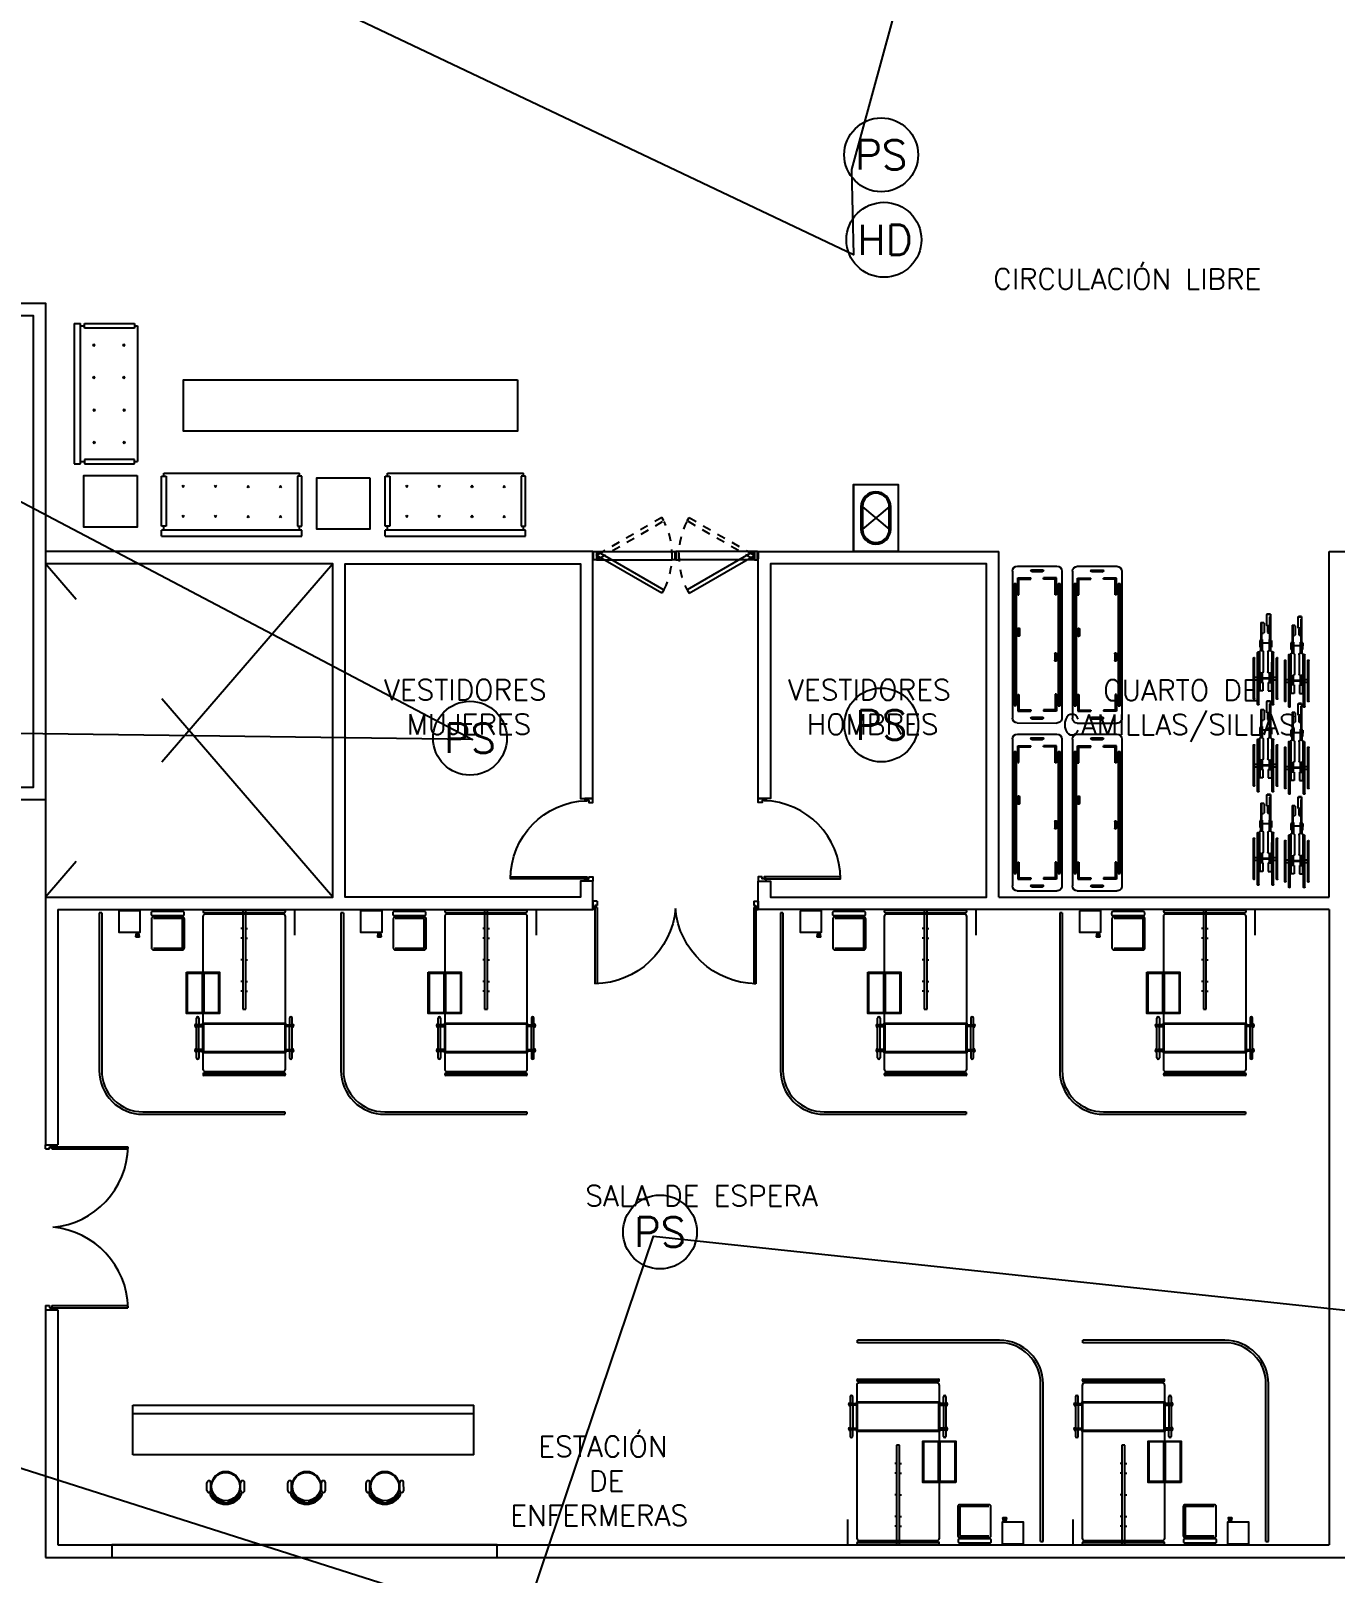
# Model space of a CAD drawing. Header units: metres. Extents: x -39 to 21688, y -24 to 9022.
# Drawn here: x 313.24 to 329.04, y 16.31 to 35 of the extents above; entities that cross this region are included whole.
import ezdxf
from ezdxf.enums import TextEntityAlignment as Align

# ---------------------------------------------------------------- set-up
doc = ezdxf.new("R2010")
doc.units = ezdxf.units.M
doc.header["$MEASUREMENT"] = 0
doc.linetypes.add('HIDDEN2', pattern=[4.7625, 3.175, -1.5875])
doc.linetypes.add('HIDDEN4', pattern=[0.09375, 0.0625, -0.03125])
for name, color, linetype in [('AN-TEXTO', 3, 'Continuous'), ('AR-MOBILIRIO', 1, 'Continuous'), ('AR-MUROS', 6, 'Continuous'), ('AR-PUERTAS', 2, 'Continuous'), ('AR-VENTANAS', 2, 'Continuous'), ('MOBI', 7, 'Continuous'), ('MOBILIARIO', 42, 'Continuous')]:
    doc.layers.add(name, color=color, linetype=linetype)
doc.styles.add('REGULAR-2.5', font='romans.shx', dxfattribs={"height": 2.5})
doc.styles.add('ROMANS', font='romans.shx', dxfattribs={"width": 0.75})

# ---------------------------------------------------------------- blocks, each defined once
blk = doc.blocks.new('111111')
at = {"layer": 'AR-PUERTAS', "linetype": 'Continuous'}
for p, q in [((254.317, 121.561), (254.317, 122.51)), ((254.342, 121.586), (254.342, 122.51)), ((256.267, 122.51), (256.242, 122.51)), ((256.242, 121.586), (256.242, 122.51)), ((256.267, 121.561), (256.267, 122.51)), ((254.292, 121.511), (254.292, 121.611)), ((254.317, 121.611), (254.292, 121.611)), ((254.342, 121.511), (254.292, 121.511)), ((254.342, 121.586), (254.317, 121.586)), ((254.342, 121.561), (254.317, 121.561)), ((254.342, 121.511), (254.342, 121.561)), ((256.242, 121.586), (256.267, 121.586)), ((256.242, 121.511), (256.242, 121.561)), ((256.242, 121.561), (256.267, 121.561)), ((256.242, 121.511), (256.292, 121.511)), ((256.267, 121.611), (256.292, 121.611)), ((256.292, 121.511), (256.292, 121.611))]:
    blk.add_line(p, q, dxfattribs=at)
for centre, start, end in [((254.297, 121.512), 5.0221, 88.847), ((256.287, 121.512), 91.153, 174.9779)]:
    blk.add_arc(centre, 0.999, start, end, dxfattribs=at)
blk = doc.blocks.new('AR-CAMILLA 2')
at = {"layer": 'AR-MOBILIRIO'}
for p, q in [((-0.11, 0.319, 0), (-0.41, 0.319, 0)), ((-0.41, 0.195, 0), (-0.41, -0.78, 0)), ((-0.385, -0.78, 0), (-0.385, 0.195, 0)), ((1.515, 0.207, 0), (-0.335, 0.207, 0)), ((1.377, 0.287, 0), (0.897, 0.287, 0)), ((0.897, 0.257, 0), (0.977, 0.257, 0)), ((0.957, -0.793, 0), (0.957, 0.207, 0)), ((0.957, 0.207, 0), (1.317, 0.207, 0)), ((0.967, -0.783, 0), (0.967, 0.197, 0)), ((0.967, 0.197, 0), (1.307, 0.197, 0)), ((0.977, 0.207, 0), (0.977, 0.27, 0)), ((0.997, 0.27, 0), (0.997, 0.207, 0)), ((1.277, 0.257, 0), (0.997, 0.257, 0)), ((1.277, 0.207, 0), (1.277, 0.27, 0)), ((1.297, 0.27, 0), (1.297, 0.207, 0)), ((1.297, 0.257, 0), (1.377, 0.257, 0)), ((1.307, 0.197, 0), (1.307, -0.783, 0)), ((1.317, 0.207, 0), (1.317, -0.793, 0)), ((1.565, -0.78, 0), (1.565, 0.195, 0)), ((1.59, 0.195, 0), (1.59, -0.78, 0)), ((2.032, -1.52, 0), (2.032, 0.2, 0)), ((2.032, 0.2, 0), (2.062, 0.2, 0)), ((2.062, -1.52, 0), (2.062, 0.2, 0)), ((-0.385, 0.157, 0), (-0.365, 0.157, 0)), ((-0.365, 0.177, 0), (-0.365, -0.763, 0)), ((1.545, -0.763, 0), (1.545, 0.177, 0)), ((1.565, 0.157, 0), (1.545, 0.157, 0)), ((0.79, -0.275, 0), (-0.41, -0.275, 0)), ((-0.41, -0.275, 0), (-0.41, -0.31, 0)), ((-0.41, -0.31, 0), (0.79, -0.31, 0)), ((-0.19, -0.275, 0), (-0.19, -0.252, 0)), ((-0.19, -0.31, 0), (-0.19, -0.333, 0)), ((-0.073, -0.275, 0), (-0.073, -0.252, 0)), ((-0.073, -0.31, 0), (-0.073, -0.333, 0)), ((0.19, -0.275, 0), (0.19, -0.252, 0)), ((0.19, -0.31, 0), (0.19, -0.333, 0)), ((0.453, -0.275, 0), (0.453, -0.252, 0)), ((0.453, -0.31, 0), (0.453, -0.333, 0)), ((0.57, -0.275, 0), (0.57, -0.252, 0)), ((0.57, -0.31, 0), (0.57, -0.333, 0)), ((0.79, -0.31, 0), (0.79, -0.275, 0)), ((-0.385, -0.743, 0), (-0.365, -0.743, 0)), ((0.35, -0.603, 0), (0.83, -0.603, 0)), ((0.35, -0.783, 0), (0.35, -0.603, 0)), ((0.83, -0.783, 0), (0.83, -0.603, 0)), ((1.565, -0.743, 0), (1.545, -0.743, 0)), ((-0.335, -0.793, 0), (1.515, -0.793, 0)), ((0.34, -0.793, 0), (0.84, -0.793, 0)), ((0.35, -0.783, 0), (0.83, -0.783, 0)), ((0.35, -0.803, 0), (0.83, -0.803, 0)), ((0.35, -0.983, 0), (0.35, -0.803, 0)), ((0.83, -0.983, 0), (0.83, -0.803, 0)), ((0.897, -0.843, 0), (0.977, -0.843, 0)), ((1.377, -0.873, 0), (0.897, -0.873, 0)), ((1.317, -0.793, 0), (0.957, -0.793, 0)), ((1.307, -0.783, 0), (0.967, -0.783, 0)), ((0.977, -0.793, 0), (0.977, -0.856, 0)), ((0.997, -0.856, 0), (0.997, -0.793, 0)), ((1.277, -0.843, 0), (0.997, -0.843, 0)), ((1.277, -0.793, 0), (1.277, -0.856, 0)), ((1.297, -0.856, 0), (1.297, -0.793, 0)), ((1.297, -0.843, 0), (1.377, -0.843, 0)), ((-0.419, -1.081, 0), (-0.419, -1.054, 0)), ((-0.394, -1.054, 0), (-0.419, -1.054, 0)), ((-0.419, -1.081, 0), (-0.394, -1.081, 0)), ((-0.407, -1.358, 0), (-0.407, -1.081, 0)), ((-0.331, -1.054, 0), (-0.346, -1.054, 0)), ((-0.346, -1.081, 0), (-0.331, -1.081, 0)), ((-0.309, -1.042, 0), (-0.309, -1.392, 0)), ((0.044, -1.04, 0), (-0.306, -1.04, 0)), ((0.35, -0.983, 0), (0.83, -0.983, 0)), ((-0.134, -1.582, 0), (-0.144, -1.582, 0)), ((-0.144, -1.812, 0), (-0.144, -1.584, 0)), ((-0.134, -1.587, 0), (-0.144, -1.587, 0)), ((-0.119, -1.6, 0), (-0.119, -1.569, 0)), ((-0.114, -1.601, 0), (-0.114, -1.568, 0)), ((-0.109, -1.602, 0), (-0.109, -1.567, 0)), ((-0.104, -1.603, 0), (-0.104, -1.566, 0)), ((-0.099, -1.604, 0), (-0.099, -1.565, 0)), ((-0.094, -1.605, 0), (-0.094, -1.565, 0)), ((-0.089, -1.605, 0), (-0.089, -1.564, 0)), ((-0.378, -2.02, 0), (1.532, -2.02, 0)), ((-0.378, -2.02, 0), (-0.378, -2.05, 0)), ((-0.378, -2.05, 0), (1.532, -2.05, 0))]:
    blk.add_line(p, q, dxfattribs=at)
at = {"layer": 'AR-MOBILIRIO', "elevation": 0}
for points in [[(0.34, -0.993), (0.34, -0.593), (0.84, -0.593), (0.84, -0.993)], [(-0.404, -1.812), (-0.144, -1.812), (-0.144, -1.552), (-0.404, -1.552)]]:
    blk.add_lwpolyline(points, close=True, dxfattribs=at)
for points in [[(-0.394, -1.035), (-0.394, -1.406, 0.414214), (-0.379, -1.421), (-0.361, -1.421, 0.414214), (-0.346, -1.406), (-0.346, -1.035, 0.414214), (-0.361, -1.02), (-0.379, -1.02, 0.414214)], [(-0.331, -1.042), (-0.331, -1.392, 0.414214), (-0.306, -1.417), (0.044, -1.417, 0.414214), (0.069, -1.392), (0.069, -1.042, 0.414214), (0.044, -1.017), (-0.306, -1.017, 0.414214)], [(-0.131, -1.572), (-0.091, -1.564, -0.487928), (-0.085, -1.569), (-0.085, -1.6, -0.487928), (-0.091, -1.605), (-0.131, -1.598, -0.344151), (-0.134, -1.593), (-0.134, -1.576, -0.344151)]]:
    blk.add_lwpolyline(points, format="xyb", close=True, dxfattribs=at)
blk.add_lwpolyline([(0.047, -1.392), (0.047, -1.042)], dxfattribs=at)
at = {"layer": 'AR-MOBILIRIO'}
for centre, radius, start, end in [((-0.397, 0.195, 0), 0.0125, 360, 180), ((-0.335, 0.177, 0), 0.03, 90, 180), ((0.897, 0.272, 0), 0.015, 90, 270), ((0.987, 0.287, 0), 0.02, 360, 180), ((0.987, 0.27, 0), 0.01, 360, 180), ((1.287, 0.287, 0), 0.02, 360, 180), ((1.287, 0.27, 0), 0.01, 360, 180), ((1.377, 0.272, 0), 0.015, 270, 90), ((1.515, 0.177, 0), 0.03, 360, 90), ((1.578, 0.195, 0), 0.0125, 360, 180), ((-0.397, -0.78, 0), 0.0125, 180, 360), ((-0.335, -0.763, 0), 0.03, 180, 270), ((0.897, -0.858, 0), 0.015, 90, 270), ((0.987, -0.873, 0), 0.02, 180, 360), ((0.987, -0.856, 0), 0.01, 180, 360), ((1.287, -0.873, 0), 0.02, 180, 360), ((1.287, -0.856, 0), 0.01, 180, 360), ((1.377, -0.858, 0), 0.015, 270, 90), ((1.515, -0.763, 0), 0.03, 270, 360), ((1.578, -0.78, 0), 0.0125, 180, 360), ((-0.306, -1.042, 0), 0.0029, 90, 180), ((0.044, -1.042, 0), 0.0029, 360, 90), ((1.532, -1.52, 0), 0.5, 270, 360), ((1.532, -1.52, 0), 0.53, 270, 360)]:
    blk.add_arc(centre, radius, start, end, dxfattribs=at)
blk = doc.blocks.new('mueb')
at = {"layer": 'AR-MOBILIRIO'}
for p, q in [((354.197, 187.284), (354.197, 187.21)), ((355.897, 187.284), (354.197, 187.284)), ((355.897, 187.284), (355.897, 187.21)), ((354.197, 187.21), (355.897, 187.21)), ((354.251, 187.161), (354.197, 187.161)), ((354.197, 187.161), (354.197, 186.556)), ((354.224, 187.21), (354.224, 187.161)), ((354.251, 186.556), (354.251, 187.161)), ((355.842, 187.161), (355.897, 187.161)), ((355.842, 186.556), (355.842, 187.161)), ((355.87, 187.21), (355.87, 187.161)), ((355.897, 187.161), (355.897, 186.556)), ((354.468, 187.058), (354.444, 187.033)), ((354.468, 187.033), (354.444, 187.058)), ((354.859, 187.058), (354.834, 187.033)), ((354.859, 187.033), (354.834, 187.058)), ((355.232, 187.033), (355.257, 187.058)), ((355.232, 187.058), (355.257, 187.033)), ((355.623, 187.033), (355.647, 187.058)), ((355.623, 187.058), (355.647, 187.033)), ((354.197, 186.556), (354.251, 186.556)), ((354.197, 186.556), (354.251, 186.556)), ((354.224, 186.556), (354.224, 186.52)), ((354.224, 186.556), (354.224, 186.52)), ((355.87, 186.52), (354.224, 186.52)), ((354.468, 186.67), (354.444, 186.695)), ((354.468, 186.695), (354.444, 186.67)), ((354.859, 186.695), (354.834, 186.67)), ((354.859, 186.67), (354.834, 186.695)), ((355.232, 186.67), (355.257, 186.695)), ((355.232, 186.695), (355.257, 186.67)), ((355.623, 186.695), (355.647, 186.67)), ((355.623, 186.67), (355.647, 186.695)), ((355.897, 186.556), (355.842, 186.556)), ((355.87, 186.556), (355.87, 186.52))]:
    blk.add_line(p, q, dxfattribs=at)
blk = doc.blocks.new('LIXO')
at = {"layer": 'AR-MOBILIRIO'}
blk.add_line((24.554, 5.55), (24.554, 4.875), dxfattribs=at)
at = {"layer": 'AR-MOBILIRIO', "color": 18, "true_color": 0x000000}
for p, q in [((24.644, 5.325), (24.914, 5.1)), ((24.914, 5.325), (24.644, 5.1))]:
    blk.add_line(p, q, dxfattribs=at)
blk.add_lwpolyline([(24.554, 4.875), (24.554, 5.55), (25.004, 5.55), (25.004, 4.875)], close=True, dxfattribs=at)
for points in [[(24.629, 5.325), (24.629, 5.1, 1), (24.929, 5.1), (24.929, 5.325, 1)], [(24.644, 5.325), (24.644, 5.1, 1), (24.914, 5.1), (24.914, 5.325, 1)]]:
    blk.add_lwpolyline(points, format="xyb", close=True, dxfattribs=at)
blk = doc.blocks.new('S-RUEDAS2')
at = {"layer": 'AR-MOBILIRIO'}
for p, q in [((-0.146, 0.253), (-0.146, -0.237)), ((-0.133, 0.253), (-0.133, -0.237)), ((-0.097, 0.32), (-0.097, -0.304)), ((-0.081, 0.32), (-0.081, -0.304)), ((0.081, 0.32), (0.081, -0.304)), ((0.097, 0.32), (0.097, -0.304)), ((0.133, 0.253), (0.133, -0.237)), ((0.146, 0.253), (0.146, -0.237)), ((-0.133, 0.024), (-0.097, 0.024)), ((-0.081, 0.024), (-0.061, 0.024)), ((-0.071, 0.058), (-0.071, 0.16)), ((-0.032, 0.16), (-0.071, 0.16)), ((-0.032, 0.058), (-0.071, 0.058)), ((-0.061, -0.056), (-0.061, 0.058)), ((-0.042, -0.055), (-0.042, 0.058)), ((-0.042, 0.008), (0.042, 0.008)), ((-0.042, 0), (0.042, 0)), ((-0.032, 0.058), (-0.032, 0.16)), ((0.032, 0.16), (0.071, 0.16)), ((0.032, 0.058), (0.032, 0.16)), ((0.032, 0.058), (0.071, 0.058)), ((0.042, -0.055), (0.042, 0.058)), ((0.061, -0.056), (0.061, 0.058)), ((0.061, 0.024), (0.081, 0.024)), ((0.071, 0.058), (0.071, 0.16)), ((0.097, 0.024), (0.133, 0.024)), ((-0.133, -0.008), (-0.097, -0.008)), ((-0.081, -0.008), (-0.061, -0.008)), ((-0.074, -0.308), (-0.074, -0.077)), ((-0.028, -0.308), (-0.028, -0.077)), ((0.028, -0.308), (0.028, -0.077)), ((0.061, -0.008), (0.081, -0.008)), ((0.074, -0.308), (0.074, -0.077)), ((0.097, -0.008), (0.133, -0.008)), ((-0.071, -0.451), (-0.071, -0.371)), ((-0.061, -0.371), (-0.071, -0.371)), ((-0.061, -0.462), (-0.061, -0.329)), ((-0.042, -0.462), (-0.042, -0.329)), ((0.042, -0.462), (0.042, -0.329)), ((0.061, -0.462), (0.061, -0.329)), ((0.071, -0.371), (0.061, -0.371)), ((0.071, -0.451), (0.071, -0.371)), ((-0.061, -0.451), (-0.071, -0.451)), ((-0.061, -0.462), (-0.042, -0.462)), ((-0.058, -0.668), (-0.058, -0.462)), ((-0.048, -0.668), (-0.048, -0.462)), ((-0.048, -0.542), (-0.027, -0.542)), ((-0.042, -0.422), (0.042, -0.422)), ((-0.019, -0.55), (-0.027, -0.542)), ((-0.019, -0.66), (-0.019, -0.55)), ((0.023, -0.55), (0.031, -0.542)), ((0.023, -0.62), (0.023, -0.55)), ((0.048, -0.542), (0.031, -0.542)), ((0.061, -0.462), (0.042, -0.462)), ((0.048, -0.74), (0.048, -0.462)), ((0.058, -0.772), (0.058, -0.462)), ((0.071, -0.451), (0.061, -0.451)), ((-0.058, -0.668), (-0.027, -0.668)), ((-0.019, -0.66), (-0.027, -0.668)), ((0.02, -0.63), (0.012, -0.638)), ((0.012, -0.765), (0.012, -0.638)), ((0.048, -0.63), (0.02, -0.63)), ((0.048, -0.62), (0.023, -0.62)), ((0.023, -0.62), (0.031, -0.627)), ((0.048, -0.627), (0.031, -0.627)), ((0.058, -0.74), (0.048, -0.74)), ((0.058, -0.765), (0.012, -0.765)), ((0.012, -0.765), (0.02, -0.772)), ((0.058, -0.772), (0.02, -0.772))]:
    blk.add_line(p, q, dxfattribs=at)
for centre, radius, start, end in [((-0.14, 0.253), 0.00653, 360, 180), ((-0.089, 0.32), 0.00816, 360, 180), ((0.089, 0.32), 0.00816, 360, 180), ((0.14, 0.253), 0.00653, 0, 180), ((-0.051, -0.077), 0.0231, 360, 180), ((0.051, -0.077), 0.0231, 360, 180), ((-0.14, -0.237), 0.00653, 180, 0), ((-0.089, -0.304), 0.00816, 180, 0), ((-0.051, -0.308), 0.0231, 180, 0), ((0.051, -0.308), 0.0231, 180, 0), ((0.089, -0.304), 0.00816, 180, 0), ((0.14, -0.237), 0.00653, 180, 0)]:
    blk.add_arc(centre, radius, start, end, dxfattribs=at)
blk = doc.blocks.new('A$C15E859FE')
at = {"layer": 'AR-MOBILIRIO'}
for p, q in [((0.541, 1.9), (0.061, 1.9)), ((0.001, 1.84), (0, 0.06)), ((0.021, 1.69), (0.02, 0.21)), ((0.047, 1.69), (0.021, 1.69)), ((0.047, 1.69), (0.046, 0.21)), ((0.066, 1.553), (0.066, 1.758)), ((0.066, 1.758), (0.224, 1.758)), ((0.081, 1.553), (0.081, 1.743)), ((0.081, 1.743), (0.224, 1.743)), ((0.224, 1.743), (0.224, 1.758)), ((0.366, 1.855), (0.236, 1.855)), ((0.366, 1.835), (0.236, 1.835)), ((0.537, 1.757), (0.379, 1.758)), ((0.379, 1.743), (0.379, 1.758)), ((0.522, 1.742), (0.379, 1.743)), ((0.522, 1.553), (0.522, 1.742)), ((0.537, 1.553), (0.537, 1.757)), ((0.555, 1.69), (0.554, 0.21)), ((0.581, 1.69), (0.555, 1.69)), ((0.581, 1.69), (0.58, 0.21)), ((0.601, 1.84), (0.6, 0.06)), ((0.066, 1.553), (0.081, 1.553)), ((0.537, 1.553), (0.522, 1.553)), ((0.515, 1.14), (0.515, 1.06)), ((0.535, 1.14), (0.535, 1.06)), ((0.067, 0.84), (0.067, 0.76)), ((0.087, 0.84), (0.087, 0.76)), ((0.046, 0.21), (0.02, 0.21)), ((0.065, 0.348), (0.065, 0.143)), ((0.065, 0.348), (0.08, 0.348)), ((0.08, 0.348), (0.08, 0.158)), ((0.521, 0.347), (0.52, 0.158)), ((0.536, 0.347), (0.521, 0.347)), ((0.536, 0.347), (0.535, 0.143)), ((0.58, 0.21), (0.554, 0.21)), ((0.54, 0), (0.06, 0)), ((0.065, 0.143), (0.223, 0.143)), ((0.08, 0.158), (0.223, 0.158)), ((0.223, 0.158), (0.223, 0.143)), ((0.365, 0.07), (0.235, 0.07)), ((0.365, 0.05), (0.235, 0.05)), ((0.52, 0.158), (0.378, 0.158)), ((0.378, 0.158), (0.378, 0.143)), ((0.535, 0.143), (0.378, 0.143))]:
    blk.add_line(p, q, dxfattribs=at)
for centre, radius, start, end in [((0.061, 1.84), 0.06, 89.9537, 179.9537), ((0.541, 1.84), 0.06, 359.9537, 89.9537), ((0.236, 1.845), 0.01, 89.9537, 269.9537), ((0.366, 1.845), 0.01, 269.9537, 89.9537), ((0.525, 1.14), 0.01, 359.9537, 179.9537), ((0.525, 1.06), 0.01, 179.9537, 359.9537), ((0.077, 0.84), 0.01, 359.9537, 179.9537), ((0.077, 0.76), 0.01, 179.9537, 359.9537), ((0.06, 0.06), 0.06, 179.9537, 269.9537), ((0.235, 0.06), 0.01, 89.9537, 269.9537), ((0.365, 0.06), 0.01, 269.9537, 89.9537), ((0.54, 0.06), 0.06, 269.9537, 359.9537)]:
    blk.add_arc(centre, radius, start, end, dxfattribs=at)
blk = doc.blocks.new('AR-PUERTA 1')
at = {"layer": 'AR-PUERTAS', "linetype": 'Continuous'}
for points in [[(0.954, 0.033), (0.954, 0.958), (0.929, 0.958), (0.929, 0.033)], [(0.004, 0.058), (0.004, 0.008), (0.029, 0.008), (0.029, -0.042), (-0.021, -0.042), (-0.021, 0.058)], [(0.929, 0.008), (0.929, -0.042), (0.979, -0.042), (0.979, 0.058), (0.954, 0.058), (0.954, 0.008)]]:
    blk.add_lwpolyline(points, close=True, dxfattribs=at)
blk.add_arc((0.954, 0.008), 0.949, 89.9989, 178.4932, dxfattribs=at)
blk = doc.blocks.new('AR-PUERTA DE DOBLE BATEO')
at = {"layer": 'AR-PUERTAS', "linetype": 'HIDDEN2'}
for p, q in [((-0.05, 0.953), (-0.05, 0.035)), ((0.05, 0.953), (0.05, 0.035)), ((-0.05, -0.965), (-0.05, -0.047)), ((0.05, -0.965), (0.05, -0.047))]:
    blk.add_line(p, q, dxfattribs=at)
at = {"layer": 'AR-PUERTAS', "color": 1, "linetype": 'HIDDEN4'}
for points in [[(-0.461, 0.158), (-0.002, 0.953), (0.039, 0.929), (-0.42, 0.134)], [(-0.461, -0.17), (-0.002, -0.965), (0.039, -0.941), (-0.42, -0.146)]]:
    blk.add_lwpolyline(points, close=True, dxfattribs=at)
at = {"layer": 'AR-PUERTAS'}
for points in [[(0.05, 0.988), (-0.05, 0.988), (-0.05, 0.953), (0.05, 0.953)], [(0.456, 0.158), (-0.002, 0.953), (-0.044, 0.929), (0.415, 0.134)], [(-0.04, 0.988), (-0.04, 0.994), (0.04, 0.994), (0.04, 0.988)], [(0.05, 0.035), (-0.05, 0.035), (-0.05, 0), (0.05, 0)], [(-0.04, -0.006), (-0.04, 0), (0.04, 0), (0.04, -0.006)], [(0.05, -0.047), (-0.05, -0.047), (-0.05, -0.012), (0.05, -0.012)], [(0.456, -0.17), (-0.002, -0.965), (-0.044, -0.941), (0.415, -0.146)], [(-0.04, -0.006), (-0.04, -0.012), (0.04, -0.012), (0.04, -0.006)], [(0.05, -1), (-0.05, -1), (-0.05, -0.965), (0.05, -0.965)], [(-0.04, -1), (-0.04, -1.006), (0.04, -1.006), (0.04, -1)]]:
    blk.add_lwpolyline(points, close=True, dxfattribs=at)
at = {"layer": 'AR-PUERTAS', "color": 1, "linetype": 'HIDDEN4'}
for centre, start, end in [((-0.002, 0.963), 243.6523, 296.3478), ((-0.002, -0.975), 63.6523, 116.3478)]:
    blk.add_arc(centre, 0.928, start, end, dxfattribs=at)
blk = doc.blocks.new('PS SENSOR')
at = {"ltscale": 8}
blk.add_circle((0, 0), 20.42, dxfattribs=at)
at = {"ltscale": 8, "style": 'ROMANS'}
blk.add_text('PS', height=16.335, dxfattribs=at).set_placement((0, 0), align=Align.MIDDLE)
blk = doc.blocks.new('HD SENSOR')
at = {"ltscale": 8}
blk.add_circle((-0.65, 0), 20.73, dxfattribs=at)
at = {"ltscale": 8, "style": 'ROMANS'}
blk.add_text('HD', height=16.585, dxfattribs=at).set_placement((0, 0), align=Align.MIDDLE)

msp = doc.modelspace()

# ---------------------------------------------------------------- linework, layer by layer
at = {"layer": 'AR-MOBILIRIO'}
for p, q in [((314.47129, 18.34249, 0), (318.60302, 18.34249, 0)), ((314.47129, 17.74249, 0), (314.47129, 18.34249, 0)), ((318.60302, 17.74249, 0), (318.60302, 18.34249, 0)), ((314.47129, 18.24249, 0), (318.60302, 18.24249, 0)), ((318.60302, 17.74249, 0), (314.47129, 17.74249, 0))]:
    msp.add_line(p, q, dxfattribs=at)
at = {"layer": 'AR-MOBILIRIO', "extrusion": (3.97206e-07, -1.97556e-06, 1)}
for p, q in [((315.36878, 17.30968, 0.00004), (315.36864, 17.40468, 0.00004)), ((315.41628, 17.30974, 0.00004), (315.41614, 17.40474, 0.00004)), ((315.77728, 17.31026, 0.00004), (315.77714, 17.40526, 0.00004)), ((315.82478, 17.31032, 0.00004), (315.82464, 17.40532, 0.00004)), ((316.34791, 17.30968, 0.00004), (316.34778, 17.40468, 0.00004)), ((316.39541, 17.30974, 0.00004), (316.39528, 17.40474, 0.00004)), ((316.75641, 17.31026, 0.00004), (316.75628, 17.40526, 0.00004)), ((316.80391, 17.31032, 0.00004), (316.80378, 17.40532, 0.00004)), ((317.29668, 17.30968, 0.00004), (317.29654, 17.40468, 0.00004)), ((317.34418, 17.30974, 0.00004), (317.34404, 17.40474, 0.00004)), ((317.70518, 17.31026, 0.00004), (317.70504, 17.40526, 0.00004)), ((317.75268, 17.31032, 0.00004), (317.75254, 17.40532, 0.00004)), ((315.39529, 17.28596, 0.00004), (315.39256, 17.28596, 0.00004)), ((315.79834, 17.28654, 0.00004), (315.80106, 17.28654, 0.00004)), ((316.37442, 17.28596, 0.00004), (316.3717, 17.28596, 0.00004)), ((316.77747, 17.28654, 0.00004), (316.7802, 17.28654, 0.00004)), ((317.32319, 17.28596, 0.00004), (317.32046, 17.28596, 0.00004)), ((317.72624, 17.28654, 0.00004), (317.72896, 17.28654, 0.00004)), ((315.56845, 17.18885, 0.00004), (315.56849, 17.16481, 0.00004)), ((315.62545, 17.18893, 0.00004), (315.62549, 17.16489, 0.00004)), ((316.54759, 17.18885, 0.00004), (316.54762, 17.16481, 0.00004)), ((316.60459, 17.18893, 0.00004), (316.60462, 17.16489, 0.00004)), ((317.49635, 17.18885, 0.00004), (317.49638, 17.16481, 0.00004)), ((317.55335, 17.18893, 0.00004), (317.55338, 17.16489, 0.00004))]:
    msp.add_line(p, q, dxfattribs=at)
at = {"layer": 'AR-MOBILIRIO'}
for points in [[(319.12969, 30.77026), (319.12969, 30.14551), (315.08622, 30.14551), (315.08622, 30.77026)], [(314.52258, 29.6076), (314.52258, 28.98285), (313.87759, 28.98285), (313.87759, 29.6076)], [(317.34444, 29.58235), (317.34444, 28.95761), (316.69944, 28.95761), (316.69944, 29.58235)]]:
    msp.add_lwpolyline(points, close=True, dxfattribs=at)
at = {"layer": 'AR-MOBILIRIO', "extrusion": (3.97206e-07, -1.97556e-06, 1)}
for centre in [(315.59671, 17.3575, 0.00013), (316.57585, 17.3575, 0.00013), (317.52461, 17.3575, 0.00013)]:
    msp.add_circle(centre, 0.171, dxfattribs=at)
for centre, radius, start, end in [((315.39239, 17.40471, 0.00013), 0.02375, 0.081372, 180.081372), ((315.59671, 17.3575, 0.00013), 0.1805, 279.166093, 260.996652), ((315.80089, 17.40529, 0.00013), 0.02375, 0.081372, 180.081372), ((316.37153, 17.40471, 0.00013), 0.02375, 0.081372, 180.081372), ((316.57585, 17.3575, 0.00013), 0.1805, 279.166093, 260.996652), ((316.78003, 17.40529, 0.00013), 0.02375, 0.081372, 180.081372), ((317.32029, 17.40471, 0.00013), 0.02375, 0.081372, 180.081372), ((317.52461, 17.3575, 0.00013), 0.1805, 279.166093, 260.996652), ((317.72879, 17.40529, 0.00013), 0.02375, 0.081372, 180.081372), ((315.39253, 17.30971, 0.00013), 0.02375, 180.081372, 0.081372), ((315.41657, 17.26123, 0.00013), 0.0095, 28.119941, 208.119941), ((315.59671, 17.3575, 0.00013), 0.21375, 208.119941, 332.042804), ((315.59671, 17.3575, 0.00013), 0.19475, 208.119941, 332.042804), ((315.77713, 17.26175, 0.00013), 0.0095, 332.042804, 152.042804), ((315.80103, 17.31029, 0.00013), 0.02375, 180.081372, 0.081372), ((316.37166, 17.30971, 0.00013), 0.02375, 180.081372, 0.081372), ((316.39571, 17.26123, 0.00013), 0.0095, 28.119941, 208.119941), ((316.57585, 17.3575, 0.00013), 0.21375, 208.119941, 332.042804), ((316.57585, 17.3575, 0.00013), 0.19475, 208.119941, 332.042804), ((316.75626, 17.26175, 0.00013), 0.0095, 332.042804, 152.042804), ((316.78016, 17.31029, 0.00013), 0.02375, 180.081372, 0.081372), ((317.32043, 17.30971, 0.00013), 0.02375, 180.081372, 0.081372), ((317.34447, 17.26123, 0.00013), 0.0095, 28.119941, 208.119941), ((317.52461, 17.3575, 0.00013), 0.21375, 208.119941, 332.042804), ((317.52461, 17.3575, 0.00013), 0.19475, 208.119941, 332.042804), ((317.70503, 17.26175, 0.00013), 0.0095, 332.042804, 152.042804), ((317.72893, 17.31029, 0.00013), 0.02375, 180.081372, 0.081372)]:
    msp.add_arc(centre, radius, start, end, dxfattribs=at)
at = {"layer": 'AR-MUROS'}
for p, q in [((328.96348, 28.68913), (342.11348, 28.68913)), ((328.96348, 24.50006), (328.96348, 28.68913)), ((313.56348, 16.65006), (328.96348, 16.65006)), ((313.41348, 16.50006), (334.11348, 16.50006))]:
    msp.add_line(p, q, dxfattribs=at)
for points in [[(300.56348, 31.69888), (313.41348, 31.69888), (313.41348, 25.67938), (300.56348, 25.67938)], [(300.71348, 31.54888), (313.26348, 31.54888), (313.26348, 25.82938), (300.71348, 25.82938)]]:
    msp.add_lwpolyline(points, close=True, dxfattribs=at)
for points in [[(313.56348, 24.35006), (320.04558, 24.35006), (320.04558, 24.69534), (319.89558, 24.69534), (319.89558, 24.50006), (317.04558, 24.50006), (317.04558, 28.53913), (319.89558, 28.53913), (319.89558, 25.69534), (320.04558, 25.69534), (320.04558, 28.53913), (320.04558, 28.68913), (313.41348, 28.68913)], [(328.96348, 24.35006), (322.04558, 24.35006), (322.04558, 24.69534), (322.19558, 24.69534), (322.19558, 24.50006), (324.81348, 24.50006), (324.81348, 28.53913), (322.19558, 28.53913), (322.19558, 25.69534), (322.04558, 25.69534), (322.04558, 28.53913), (322.04558, 28.68913), (324.96348, 28.68913)], [(324.96348, 24.50006), (324.96348, 28.68913)], [(313.41348, 24.50006), (316.89558, 24.50006), (316.89558, 28.53913), (313.41348, 28.53913)], [(313.41348, 25.67938), (313.41348, 24.50006)], [(313.41348, 24.50006), (313.41348, 21.50006)], [(324.96348, 24.50006), (328.96348, 24.50006)], [(313.56348, 24.35006), (313.56348, 21.50006)], [(328.96348, 24.35006), (328.96348, 16.65006)], [(313.41348, 21.50006), (313.56348, 21.50006)], [(313.41348, 19.50006), (313.41348, 16.50006)], [(313.41348, 19.50006), (313.56348, 19.50006)], [(313.56348, 19.50006), (313.56348, 16.65006)]]:
    msp.add_lwpolyline(points, dxfattribs=at)
at = {"layer": 'AR-MUROS', "linetype": 'HIDDEN2'}
for points in [[(316.89558, 28.53913), (313.41348, 24.50006)], [(316.89558, 24.50006), (313.41348, 28.53913)]]:
    msp.add_lwpolyline(points, dxfattribs=at)
at = {"layer": 'AR-VENTANAS'}
for points in [[(346.54857, 37.16548), (341.49763, 44.18442), (341.95215, 38.27268), (337.30224, 44.19846), (337.53557, 37.64593), (337.33287, 33.31613), (337.85415, 32.62273), (332.44449, 40.98073), (328.3016, 41.06967), (329.59086, 36.19776), (326.14636, 44.17566), (323.17949, 33.31613), (323.20395, 32.28384), (311.64348, 37.77261)], [(307.15695, 32.42891), (318.58617, 26.40887), (291.63339, 26.76722)], [(318.77673, 14.45908), (320.77793, 20.39264), (331.35669, 19.26098), (331.28165, 25.10078), (335.82058, 27.23141), (340.11096, 25.57797), (338.67878, 19.32051), (338.70325, 18.28822), (332.29638, 14.07124)], [(306.52364, 19.67938), (319.11017, 15.67033)]]:
    msp.add_lwpolyline(points, dxfattribs=at)
msp.add_lwpolyline([(318.88587, 16.65006), (314.21654, 16.65006), (314.21654, 16.50006), (318.88587, 16.50006)], close=True, dxfattribs=at)

# ---------------------------------------------------------------- block references
for name, p, rotation in [('mueb', (501.04668, -324.4464), 89.99999999999999), ('mueb', (670.71631, 216.15768), 180), ('mueb', (673.42679, 216.15768), 180), ('111111', (191.90238, 275.79226), 270)]:
    msp.add_blockref(name, p, dxfattribs=dict(rotation=rotation))
at = {"xscale": -1, "rotation": 180}
msp.add_blockref('111111', (65.75338, 145.9611), dxfattribs=at)
at = {"layer": 'AR-MUROS', "xscale": -1, "rotation": 90}
msp.add_blockref('AR-PUERTA 1', (320.00394, 25.67452), dxfattribs=at)
at = {"layer": 'AR-MUROS'}
for name, p, rotation in [('AR-PUERTA 1', (322.08721, 25.67452), 270), ('AR-CAMILLA 2', (316.11419, 23.93094, 0), 270), ('AR-CAMILLA 2', (319.04283, 23.93094, 0), 270), ('AR-CAMILLA 2', (324.36778, 23.93094, 0), 270), ('AR-CAMILLA 2', (327.75029, 23.93094, 0), 270), ('AR-CAMILLA 2', (323.44917, 17.06918, 0), 89.99998641590759), ('AR-CAMILLA 2', (326.17926, 17.06918, 0), 89.99998641590759)]:
    msp.add_blockref(name, p, dxfattribs=dict(at, rotation=rotation))
at = {"layer": 'AR-PUERTAS', "xscale": 0.02191086110359542, "yscale": 0.02191086110359542, "zscale": 0.02191086110359542}
for name, p in [('PS SENSOR', (323.5374, 33.49508)), ('HD SENSOR', (323.58465, 32.46554)), ('PS SENSOR', (323.53876, 26.58698)), ('PS SENSOR', (318.55577, 26.42621)), ('PS SENSOR', (320.85808, 20.44293))]:
    msp.add_blockref(name, p, dxfattribs=at)
at = {"layer": 'AR-PUERTAS', "rotation": 270.0000135837768}
msp.add_blockref('AR-PUERTA DE DOBLE BATEO', (321.05166, 28.63913), dxfattribs=at)
at = {"layer": 'MOBI', "xscale": 1.205302508291719, "yscale": 1.205302508291719, "zscale": 1.205302508291719}
msp.add_blockref('LIXO', (293.60722, 22.8127), dxfattribs=at)
at = {"layer": 'MOBILIARIO', "xscale": -1}
for name, p, rotation in [('A$C15E859FE', (325.72675, 26.6103), 359.9536920354078), ('A$C15E859FE', (326.45335, 26.60895), 359.9536920354078), ('S-RUEDAS2', (328.19398, 27.15892), 179.9536920354111), ('S-RUEDAS2', (328.57228, 27.12926), 179.9536920354111), ('S-RUEDAS2', (328.19398, 26.1042), 179.9536920354111), ('S-RUEDAS2', (328.57228, 26.07455), 179.9536920354111), ('A$C15E859FE', (325.72675, 24.57658), 359.9536920354078), ('A$C15E859FE', (326.45335, 24.57523), 359.9536920354078), ('S-RUEDAS2', (328.19398, 24.97262), 179.9536920354111), ('S-RUEDAS2', (328.57228, 24.94296), 179.9536920354111)]:
    msp.add_blockref(name, p, dxfattribs=dict(at, rotation=rotation))

# ---------------------------------------------------------------- texts
at = {"layer": 'AN-TEXTO', "char_height": 0.25, "attachment_point": 1, "style": 'REGULAR-2.5'}
for s, width, heights, insert in [('\\pi1.09558;CIRCULACIÓN LIBRE ', 5.7863988, [0.30966], (323.79934, 32.11558)), ('\\pi0.1197;VESTIDORES \\P\\pi0.39351;MUJERES', 2.3822486, [0.6907], (317.39341, 27.13608)), ('\\pi0.1197;VESTIDORES \\P\\pi0.34589;HOMBRES', 2.3822486, [0.6907], (322.28843, 27.13608)), ('\\pi0.72086;CUARTO DE\\P\\pi0.22682;CAMILLAS/SILLAS ', 3.5369651, [0], (325.50434, 27.13206)), ('\\pi0.16729;SALA DE ESPERA ', 3.5369651, [0], (319.78516, 21.00648)), ('\\pi0.95301;ESTACIÓN\\P\\pi1.5661;DE\\P\\pi0.61372;ENFERMERAS', 3.5369651, [0], (318.4304, 17.96737))]:
    msp.add_mtext_dynamic_manual_height_columns(s, width=width, gutter_width=1.25, heights=heights, dxfattribs=dict(at, insert=insert))

doc.saveas('drawing.dxf')
